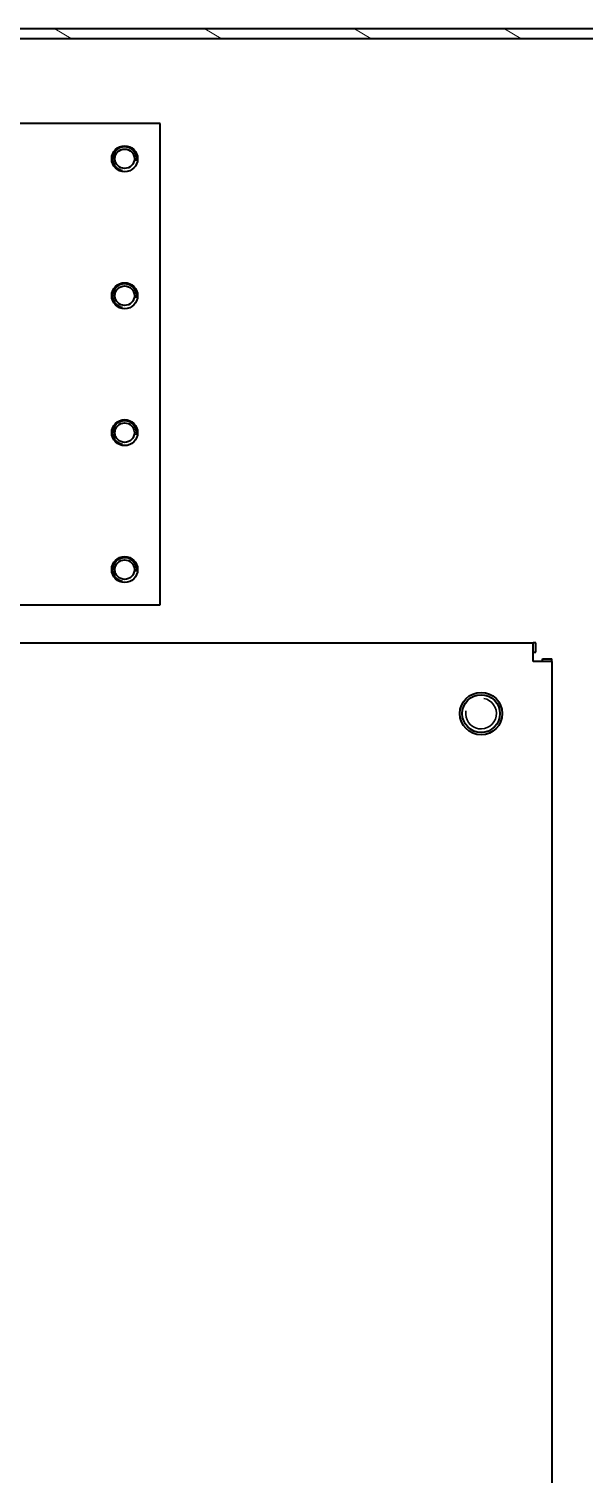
# Model space of a CAD drawing. Header units: millimetres. Extents: x 0 to 5945, y 0 to 4205.
# Drawn here: x 4441.6 to 4559.2, y 2992.3 to 3298.4 of the extents above; entities that cross this region are included whole.
import ezdxf

# ---------------------------------------------------------------- set-up
doc = ezdxf.new("R2010")
doc.units = ezdxf.units.MM
doc.header["$LTSCALE"] = 5
for name, color, linetype, lineweight in [('가시적인 것(ISO)', 3, 'Continuous', 40), ('가시적인 좁은 것(ISO)', 3, 'Continuous', 35), ('해치(ISO)', 7, 'Continuous', 18)]:
    doc.layers.add(name, color=color, linetype=linetype, lineweight=lineweight)

msp = doc.modelspace()

# ---------------------------------------------------------------- hatches: boundary and pattern name
at = {"layer": '해치(ISO)'}
h = msp.add_hatch(dxfattribs=at)
h.set_pattern_fill('ANSI31', color=256, scale=127, angle=105.000246, style=0)
h.set_pattern_definition([(150.00025, (0, 0), (-7.93744, -13.748187), [])])
h.paths.add_polyline_path([(4214.8856, 3298.3703), (4214.8856, 2618.3703), (4219.8856, 2618.3703), (4574.8856, 2618.3703), (4579.8856, 2618.3703), (4579.8856, 3298.3703)])
h.paths.add_polyline_path([(4567.8856, 2661.5226), (4577.8856, 2661.5226), (4577.8856, 2620.3703), (4216.8856, 2620.3703), (4216.8856, 3296.3703), (4577.8856, 3296.3703), (4577.8856, 2675.218), (4567.8856, 2675.218), (4567.8856, 2669.6689), (4577.8856, 2669.6689), (4577.8856, 2667.0716), (4567.8856, 2667.0716)], flags=0)

# ---------------------------------------------------------------- linework, layer by layer
at = {"layer": '가시적인 것(ISO)'}
for p, q in [((4579.8856, 3298.3703), (4214.8856, 3298.3703)), ((4216.8856, 3296.3703), (4577.8856, 3296.3703)), ((4469.3856, 3278.3703), (4325.3856, 3278.3703)), ((4469.3856, 3176.3703), (4469.3856, 3278.3703)), ((4325.3856, 3176.3703), (4469.3856, 3176.3703)), ((4246.3856, 3168.3703), (4548.3856, 3168.3703)), ((4548.3856, 3164.3703), (4548.3856, 3168.3703)), ((4548.9714, 3168.3703), (4548.3856, 3168.3703)), ((4548.9714, 3166.3703), (4548.9714, 3168.3703)), ((4548.3856, 3166.3703), (4548.9714, 3166.3703)), ((4550.3856, 3164.3703), (4550.3856, 3164.956)), ((4550.3856, 3164.956), (4552.3856, 3164.956)), ((4552.3856, 3164.3703), (4552.3856, 3164.956)), ((4552.3856, 3164.3703), (4548.3856, 3164.3703)), ((4552.3856, 3164.3703), (4552.3856, 2944.8703))]:
    msp.add_line(p, q, dxfattribs=at)
for centre, radius in [((4461.8856, 3270.8703), 2.75), ((4461.8856, 3270.8703), 2.067), ((4461.8856, 3241.8703), 2.75), ((4461.8856, 3241.8703), 2.067), ((4461.8856, 3212.8703), 2.75), ((4461.8856, 3212.8703), 2.067), ((4461.8856, 3183.8703), 2.75), ((4461.8856, 3183.8703), 2.067), ((4537.3856, 3153.3703), 4.5), ((4537.3856, 3153.3703), 4)]:
    msp.add_circle(centre, radius, dxfattribs=at)
at = {"layer": '가시적인 좁은 것(ISO)'}
for centre, radius, start, end in [((4461.8856, 3270.8703), 2.5, 350, 260), ((4461.8856, 3241.8703), 2.5, 350, 260), ((4461.8856, 3212.8703), 2.5, 350, 260), ((4461.8856, 3183.8703), 2.5, 350, 260), ((4537.3856, 3153.3703), 3.256, 170, 80)]:
    msp.add_arc(centre, radius, start, end, dxfattribs=at)

doc.saveas('drawing.dxf')
